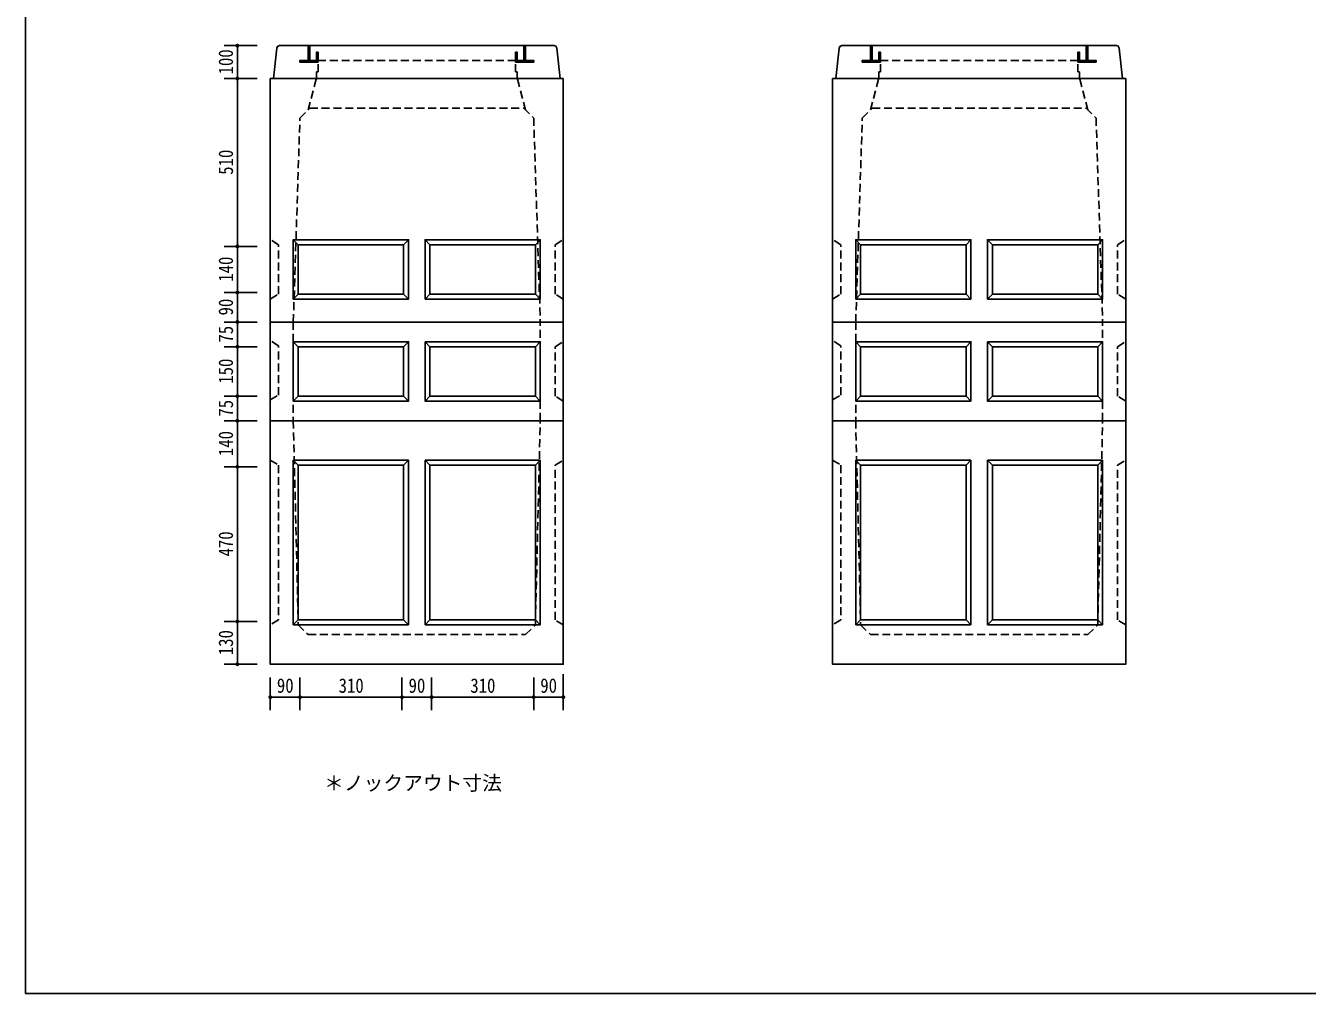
# Model space of a CAD drawing. Units: millimetres, scale not verified. Extents: x -3704 to 3796, y -2790 to 2696.
# Drawn here: x -3704 to 189, y -2790 to 151 of the extents above; entities that cross this region are included whole.
import ezdxf
from ezdxf.enums import TextEntityAlignment as Align

# ---------------------------------------------------------------- set-up
doc = ezdxf.new("R2010")
doc.units = ezdxf.units.MM
doc.header["$LTSCALE"] = 20
doc.linetypes.add('DASHED1', pattern=[1.8, 1.2, -0.6])
doc.layers.add('0-0_レイヤ_1', color=7, linetype='Continuous')
doc.layers.add('0-9_レイヤ10', color=7, linetype='Continuous')
doc.styles.add('HG丸ｺﾞｼｯｸM-PRO', font='')
doc.styles.add('ＭＳ ゴシック', font='')
doc.styles.get('HG丸ｺﾞｼｯｸM-PRO').set_extended_font_data('HG丸ｺﾞｼｯｸM-PRO')
doc.styles.get('ＭＳ ゴシック').set_extended_font_data('MS Gothic')

msp = doc.modelspace()

# ---------------------------------------------------------------- hatches: boundary and pattern name
at = {"layer": '0-9_レイヤ10'}
for points in [[(-3055.12, 90, 1), (-3067.12, 90, 1)], [(-3055.12, -10, 1), (-3067.12, -10, 1)], [(-3055.12, -520, 1), (-3067.12, -520, 1)], [(-3055.12, -660, 1), (-3067.12, -660, 1)], [(-3055.12, -750, 1), (-3067.12, -750, 1)], [(-3055.12, -825, 1), (-3067.12, -825, 1)], [(-3055.12, -975, 1), (-3067.12, -975, 1)], [(-3055.12, -1050, 1), (-3067.12, -1050, 1)], [(-3055.12, -1190, 1), (-3067.12, -1190, 1)], [(-3055.12, -1660, 1), (-3067.12, -1660, 1)], [(-3055.12, -1790, 1), (-3067.12, -1790, 1)], [(-2955.12, -1890, 1), (-2967.12, -1890, 1)], [(-2865.12, -1890, 1), (-2877.12, -1890, 1)], [(-2555.12, -1890, 1), (-2567.12, -1890, 1)], [(-2465.12, -1890, 1), (-2477.12, -1890, 1)], [(-2155.12, -1890, 1), (-2167.12, -1890, 1)], [(-2065.12, -1890, 1), (-2077.12, -1890, 1)]]:
    msp.add_hatch(color=256, dxfattribs=at).paths.add_polyline_path(points)

# ---------------------------------------------------------------- linework, layer by layer
at = {"layer": '0-0_レイヤ_1'}
for p, q in [((-3704.12, -2568.82), (-3704.12, 2646.47)), ((-2951.12, -10), (-2941.12, 82.5)), ((-2098.62, 90), (-2933.62, 90)), ((-2846.12, 88), (-2841.12, 88)), ((-2846.12, 86), (-2841.12, 86)), ((-2846.12, 84), (-2841.12, 84)), ((-2846.12, 82), (-2841.12, 82)), ((-2846.12, 80), (-2841.12, 80)), ((-2846.12, 78), (-2841.12, 78)), ((-2191.12, 88), (-2186.12, 88)), ((-2191.12, 86), (-2186.12, 86)), ((-2191.12, 84), (-2186.12, 84)), ((-2191.12, 82), (-2186.12, 82)), ((-2191.12, 80), (-2186.12, 80)), ((-2191.12, 78), (-2186.12, 78)), ((-2081.12, -10), (-2091.12, 82.5)), ((-1243.12, -10), (-1233.12, 82.5)), ((-390.62, 90), (-1225.62, 90)), ((-1138.12, 88), (-1133.12, 88)), ((-1138.12, 86), (-1133.12, 86)), ((-1138.12, 84), (-1133.12, 84)), ((-1138.12, 82), (-1133.12, 82)), ((-1138.12, 80), (-1133.12, 80)), ((-1138.12, 78), (-1133.12, 78)), ((-483.12, 88), (-478.12, 88)), ((-483.12, 86), (-478.12, 86)), ((-483.12, 84), (-478.12, 84)), ((-483.12, 82), (-478.12, 82)), ((-483.12, 80), (-478.12, 80)), ((-483.12, 78), (-478.12, 78)), ((-373.12, -10), (-383.12, 82.5)), ((-2871.12, 44), (-2821.12, 44)), ((-2871.12, 42), (-2821.12, 42)), ((-2871.12, 40), (-2821.12, 40)), ((-2846.12, 76), (-2841.12, 76)), ((-2846.12, 74), (-2841.12, 74)), ((-2846.12, 72), (-2841.12, 72)), ((-2846.12, 70), (-2841.12, 70)), ((-2846.12, 68), (-2841.12, 68)), ((-2846.12, 66), (-2841.12, 66)), ((-2846.12, 64), (-2841.12, 64)), ((-2846.12, 62), (-2841.12, 62)), ((-2846.12, 60), (-2841.12, 60)), ((-2846.12, 58), (-2841.12, 58)), ((-2846.12, 56), (-2841.12, 56)), ((-2846.12, 54), (-2841.12, 54)), ((-2846.12, 52), (-2841.12, 52)), ((-2846.12, 50), (-2841.12, 50)), ((-2846.12, 48), (-2841.12, 48)), ((-2846.12, 46), (-2841.12, 46)), ((-2821.12, 70), (-2816.12, 70)), ((-2821.12, 68), (-2816.12, 68)), ((-2821.12, 66), (-2816.12, 66)), ((-2821.12, 64), (-2816.12, 64)), ((-2821.12, 62), (-2816.12, 62)), ((-2821.12, 60), (-2816.12, 60)), ((-2821.12, 58), (-2816.12, 58)), ((-2821.12, 56), (-2816.12, 56)), ((-2821.12, 54), (-2816.12, 54)), ((-2821.12, 52), (-2816.12, 52)), ((-2821.12, 50), (-2816.12, 50)), ((-2821.12, 48), (-2816.12, 48)), ((-2821.12, 46), (-2816.12, 46)), ((-2821.12, 44), (-2816.12, 44)), ((-2821.12, 42), (-2816.12, 42)), ((-2821.12, 40), (-2816.12, 40)), ((-2216.12, 70), (-2211.12, 70)), ((-2216.12, 68), (-2211.12, 68)), ((-2216.12, 66), (-2211.12, 66)), ((-2216.12, 64), (-2211.12, 64)), ((-2216.12, 62), (-2211.12, 62)), ((-2216.12, 60), (-2211.12, 60)), ((-2216.12, 58), (-2211.12, 58)), ((-2216.12, 56), (-2211.12, 56)), ((-2216.12, 54), (-2211.12, 54)), ((-2216.12, 52), (-2211.12, 52)), ((-2216.12, 50), (-2211.12, 50)), ((-2216.12, 48), (-2211.12, 48)), ((-2216.12, 46), (-2211.12, 46)), ((-2216.12, 44), (-2161.12, 44)), ((-2216.12, 42), (-2161.12, 42)), ((-2191.12, 76), (-2186.12, 76)), ((-2191.12, 74), (-2186.12, 74)), ((-2191.12, 72), (-2186.12, 72)), ((-2191.12, 70), (-2186.12, 70)), ((-2191.12, 68), (-2186.12, 68)), ((-2191.12, 66), (-2186.12, 66)), ((-2191.12, 64), (-2186.12, 64)), ((-2191.12, 62), (-2186.12, 62)), ((-2191.12, 60), (-2186.12, 60)), ((-2191.12, 58), (-2186.12, 58)), ((-2191.12, 56), (-2186.12, 56)), ((-2191.12, 54), (-2186.12, 54)), ((-2191.12, 52), (-2186.12, 52)), ((-2191.12, 50), (-2186.12, 50)), ((-2191.12, 48), (-2186.12, 48)), ((-2191.12, 46), (-2186.12, 46)), ((-1163.12, 44), (-1113.12, 44)), ((-1163.12, 42), (-1113.12, 42)), ((-1163.12, 40), (-1113.12, 40)), ((-1138.12, 76), (-1133.12, 76)), ((-1138.12, 74), (-1133.12, 74)), ((-1138.12, 72), (-1133.12, 72)), ((-1138.12, 70), (-1133.12, 70)), ((-1138.12, 68), (-1133.12, 68)), ((-1138.12, 66), (-1133.12, 66)), ((-1138.12, 64), (-1133.12, 64)), ((-1138.12, 62), (-1133.12, 62)), ((-1138.12, 60), (-1133.12, 60)), ((-1138.12, 58), (-1133.12, 58)), ((-1138.12, 56), (-1133.12, 56)), ((-1138.12, 54), (-1133.12, 54)), ((-1138.12, 52), (-1133.12, 52)), ((-1138.12, 50), (-1133.12, 50)), ((-1138.12, 48), (-1133.12, 48)), ((-1138.12, 46), (-1133.12, 46)), ((-1113.12, 70), (-1108.12, 70)), ((-1113.12, 68), (-1108.12, 68)), ((-1113.12, 66), (-1108.12, 66)), ((-1113.12, 64), (-1108.12, 64)), ((-1113.12, 62), (-1108.12, 62)), ((-1113.12, 60), (-1108.12, 60)), ((-1113.12, 58), (-1108.12, 58)), ((-1113.12, 56), (-1108.12, 56)), ((-1113.12, 54), (-1108.12, 54)), ((-1113.12, 52), (-1108.12, 52)), ((-1113.12, 50), (-1108.12, 50)), ((-1113.12, 48), (-1108.12, 48)), ((-1113.12, 46), (-1108.12, 46)), ((-1113.12, 44), (-1108.12, 44)), ((-1113.12, 42), (-1108.12, 42)), ((-1113.12, 40), (-1108.12, 40)), ((-508.12, 70), (-503.12, 70)), ((-508.12, 68), (-503.12, 68)), ((-508.12, 66), (-503.12, 66)), ((-508.12, 64), (-503.12, 64)), ((-508.12, 62), (-503.12, 62)), ((-508.12, 60), (-503.12, 60)), ((-508.12, 58), (-503.12, 58)), ((-508.12, 56), (-503.12, 56)), ((-508.12, 54), (-503.12, 54)), ((-508.12, 52), (-503.12, 52)), ((-508.12, 50), (-503.12, 50)), ((-508.12, 48), (-503.12, 48)), ((-508.12, 46), (-503.12, 46)), ((-508.12, 44), (-453.12, 44)), ((-508.12, 42), (-453.12, 42)), ((-483.12, 76), (-478.12, 76)), ((-483.12, 74), (-478.12, 74)), ((-483.12, 72), (-478.12, 72)), ((-483.12, 70), (-478.12, 70)), ((-483.12, 68), (-478.12, 68)), ((-483.12, 66), (-478.12, 66)), ((-483.12, 64), (-478.12, 64)), ((-483.12, 62), (-478.12, 62)), ((-483.12, 60), (-478.12, 60)), ((-483.12, 58), (-478.12, 58)), ((-483.12, 56), (-478.12, 56)), ((-483.12, 54), (-478.12, 54)), ((-483.12, 52), (-478.12, 52)), ((-483.12, 50), (-478.12, 50)), ((-483.12, 48), (-478.12, 48)), ((-483.12, 46), (-478.12, 46)), ((-2876.12, -515), (-2891.12, -500)), ((-2556.12, -515), (-2541.12, -500)), ((-2476.12, -515), (-2491.12, -500)), ((-2141.12, -500), (-2156.12, -515)), ((-1168.12, -515), (-1183.12, -500)), ((-848.12, -515), (-833.12, -500)), ((-768.12, -515), (-783.12, -500)), ((-433.12, -500), (-448.12, -515)), ((-2541.12, -680), (-2556.12, -665)), ((-2141.12, -680), (-2156.12, -665)), ((-833.12, -680), (-848.12, -665)), ((-433.12, -680), (-448.12, -665)), ((-2961.12, -1050), (-2961.12, -750)), ((-2961.12, -750), (-2071.12, -750)), ((-2961.12, -750), (-2071.12, -750)), ((-1253.12, -1050), (-1253.12, -750)), ((-1253.12, -750), (-363.12, -750)), ((-1253.12, -750), (-363.12, -750)), ((-2556.12, -825), (-2541.12, -810)), ((-2141.12, -810), (-2156.12, -825)), ((-848.12, -825), (-833.12, -810)), ((-433.12, -810), (-448.12, -825)), ((-2891.12, -990), (-2876.12, -975)), ((-2541.12, -990), (-2556.12, -975)), ((-2491.12, -990), (-2476.12, -975)), ((-2141.12, -990), (-2156.12, -975)), ((-1183.12, -990), (-1168.12, -975)), ((-833.12, -990), (-848.12, -975)), ((-783.12, -990), (-768.12, -975)), ((-433.12, -990), (-448.12, -975)), ((-2961.12, -1050), (-2071.12, -1050)), ((-2961.12, -1780), (-2961.12, -1050)), ((-2071.12, -1050), (-2071.12, -1780)), ((-1253.12, -1050), (-363.12, -1050)), ((-1253.12, -1780), (-1253.12, -1050)), ((-363.12, -1050), (-363.12, -1780)), ((-2891.12, -1170), (-2876.12, -1185)), ((-2541.12, -1170), (-2891.12, -1170)), ((-2891.12, -1170), (-2891.12, -1670)), ((-2876.12, -1185), (-2556.12, -1185)), ((-2556.12, -1185), (-2541.12, -1170)), ((-2556.12, -1185), (-2556.12, -1655)), ((-2541.12, -1670), (-2541.12, -1170)), ((-2476.12, -1185), (-2491.12, -1170)), ((-2491.12, -1170), (-2141.12, -1170)), ((-2491.12, -1670), (-2491.12, -1170)), ((-2476.12, -1185), (-2156.12, -1185)), ((-2476.12, -1655), (-2476.12, -1185)), ((-2156.12, -1185), (-2141.12, -1170)), ((-2156.12, -1185), (-2156.12, -1655)), ((-2141.12, -1170), (-2141.12, -1670)), ((-1183.12, -1170), (-1168.12, -1185)), ((-833.12, -1170), (-1183.12, -1170)), ((-1183.12, -1170), (-1183.12, -1670)), ((-1168.12, -1185), (-848.12, -1185)), ((-848.12, -1185), (-833.12, -1170)), ((-848.12, -1185), (-848.12, -1655)), ((-833.12, -1670), (-833.12, -1170)), ((-768.12, -1185), (-783.12, -1170)), ((-783.12, -1170), (-433.12, -1170)), ((-783.12, -1670), (-783.12, -1170)), ((-768.12, -1185), (-448.12, -1185)), ((-768.12, -1655), (-768.12, -1185)), ((-448.12, -1185), (-433.12, -1170)), ((-448.12, -1185), (-448.12, -1655)), ((-433.12, -1170), (-433.12, -1670)), ((-2891.12, -1670), (-2541.12, -1670)), ((-2556.12, -1655), (-2876.12, -1655)), ((-2541.12, -1670), (-2556.12, -1655)), ((-2491.12, -1670), (-2476.12, -1655)), ((-2141.12, -1670), (-2491.12, -1670)), ((-1183.12, -1670), (-833.12, -1670)), ((-848.12, -1655), (-1168.12, -1655)), ((-833.12, -1670), (-848.12, -1655)), ((-783.12, -1670), (-768.12, -1655)), ((-433.12, -1670), (-783.12, -1670)), ((-3704.12, -2568.82), (-3704.12, -2740.32)), ((-3704.12, -2790.32), (-3704.12, -2740.32)), ((-3704.12, -2790.32), (-3532.94, -2790.32))]:
    msp.add_line(p, q, dxfattribs=at)
at = {"layer": '0-0_レイヤ_1', "linetype": 'DASHED1'}
for p, q in [((-2816.12, 45), (-2216.12, 45)), ((-1108.12, 45), (-508.12, 45)), ((-2846.12, -105), (-2821.12, -10)), ((-2186.12, -105), (-2211.12, -10)), ((-1138.12, -105), (-1113.12, -10)), ((-478.12, -105), (-503.12, -10)), ((-2891.12, -750), (-2891.12, -1050)), ((-2141.12, -1050), (-2141.12, -750)), ((-1183.12, -750), (-1183.12, -1050)), ((-433.12, -1050), (-433.12, -750)), ((-2891.12, -1050), (-2876.12, -1670)), ((-2156.12, -1670), (-2141.12, -1050)), ((-1183.12, -1050), (-1168.12, -1670)), ((-448.12, -1670), (-433.12, -1050)), ((-2961.12, -1170), (-2936.12, -1185)), ((-2936.12, -1185), (-2936.12, -1655)), ((-2096.12, -1185), (-2071.12, -1170)), ((-2096.12, -1655), (-2096.12, -1185)), ((-1253.12, -1170), (-1228.12, -1185)), ((-1228.12, -1185), (-1228.12, -1655)), ((-388.12, -1185), (-363.12, -1170)), ((-388.12, -1655), (-388.12, -1185)), ((-2936.12, -1655), (-2961.12, -1670)), ((-2876.12, -1670), (-2846.12, -1700)), ((-2186.12, -1700), (-2156.12, -1670)), ((-2071.12, -1670), (-2096.12, -1655)), ((-1228.12, -1655), (-1253.12, -1670)), ((-1168.12, -1670), (-1138.12, -1700)), ((-478.12, -1700), (-448.12, -1670)), ((-363.12, -1670), (-388.12, -1655)), ((-2846.12, -1700), (-2186.12, -1700)), ((-1138.12, -1700), (-478.12, -1700))]:
    msp.add_line(p, q, dxfattribs=at)
at = {"layer": '0-0_レイヤ_1'}
for points in [[(-2941.12, 82.5), (-2939.11, 87.82), (-2933.62, 90)], [(-2841.12, 45), (-2841.12, 90), (-2846.12, 90), (-2846.12, 45)], [(-2091.12, 82.5), (-2093.57, 88.15), (-2098.62, 90)], [(-1233.12, 82.5), (-1231.11, 87.82), (-1225.62, 90)], [(-1133.12, 45), (-1133.12, 90), (-1138.12, 90), (-1138.12, 45)], [(-383.12, 82.5), (-385.57, 88.15), (-390.62, 90)], [(-2821.12, 45), (-2871.12, 45), (-2871.12, 40), (-2821.12, 40)], [(-1113.12, 45), (-1163.12, 45), (-1163.12, 40), (-1113.12, 40)], [(-2891.12, -680), (-2876.12, -665), (-2876.12, -515), (-2556.12, -515), (-2556.12, -665), (-2876.12, -665)], [(-2491.12, -680), (-2476.12, -665), (-2476.12, -515), (-2156.12, -515), (-2156.12, -665), (-2476.12, -665)], [(-1183.12, -680), (-1168.12, -665), (-1168.12, -515), (-848.12, -515), (-848.12, -665), (-1168.12, -665)], [(-783.12, -680), (-768.12, -665), (-768.12, -515), (-448.12, -515), (-448.12, -665), (-768.12, -665)], [(-2071.12, -750), (-2071.12, -1050), (-2961.12, -1050)], [(-2961.12, -750), (-2071.12, -750), (-2961.12, -750), (-2071.12, -750)], [(-363.12, -750), (-363.12, -1050), (-1253.12, -1050)], [(-1253.12, -750), (-363.12, -750), (-1253.12, -750), (-363.12, -750)], [(-2891.12, -810), (-2876.12, -825), (-2556.12, -825), (-2556.12, -975), (-2876.12, -975), (-2876.12, -825)], [(-2491.12, -810), (-2476.12, -825), (-2156.12, -825), (-2156.12, -975), (-2476.12, -975), (-2476.12, -825)], [(-1183.12, -810), (-1168.12, -825), (-848.12, -825), (-848.12, -975), (-1168.12, -975), (-1168.12, -825)], [(-783.12, -810), (-768.12, -825), (-448.12, -825), (-448.12, -975), (-768.12, -975), (-768.12, -825)], [(-2891.12, -1670), (-2876.12, -1655), (-2876.12, -1185)], [(-1183.12, -1670), (-1168.12, -1655), (-1168.12, -1185)], [(-2141.12, -1670), (-2156.12, -1655), (-2476.12, -1655)], [(-433.12, -1670), (-448.12, -1655), (-768.12, -1655)], [(-2961.12, -1780), (-2961.12, -1790), (-2071.12, -1790), (-2071.12, -1780)], [(-1253.12, -1780), (-1253.12, -1790), (-363.12, -1790), (-363.12, -1780)], [(-3532.94, -2790.32), (3545.88, -2790.32), (3795.88, -2790.32), (3795.88, -2740.32)]]:
    msp.add_lwpolyline(points, dxfattribs=at)
at = {"layer": '0-0_レイヤ_1', "linetype": 'DASHED1'}
for points in [[(-2821.12, -10), (-2821.12, 10), (-2816.12, 10), (-2816.12, 70), (-2821.12, 70), (-2821.12, 45), (-2841.12, 45), (-2841.12, 90), (-2846.12, 90), (-2846.12, 45), (-2871.12, 45), (-2871.12, 40), (-2816.12, 40)], [(-2211.12, -10), (-2211.12, 10), (-2216.12, 10), (-2216.12, 70), (-2211.12, 70), (-2211.12, 45), (-2191.12, 45), (-2191.12, 90), (-2186.12, 90), (-2186.12, 45), (-2161.12, 45), (-2161.12, 40), (-2216.12, 40)], [(-1113.12, -10), (-1113.12, 10), (-1108.12, 10), (-1108.12, 70), (-1113.12, 70), (-1113.12, 45), (-1133.12, 45), (-1133.12, 90), (-1138.12, 90), (-1138.12, 45), (-1163.12, 45), (-1163.12, 40), (-1108.12, 40)], [(-503.12, -10), (-503.12, 10), (-508.12, 10), (-508.12, 70), (-503.12, 70), (-503.12, 45), (-483.12, 45), (-483.12, 90), (-478.12, 90), (-478.12, 45), (-453.12, 45), (-453.12, 40), (-508.12, 40)], [(-2891.12, -750), (-2871.12, -130), (-2841.12, -100), (-2191.12, -100), (-2161.12, -130), (-2141.12, -750)], [(-1183.12, -750), (-1163.12, -130), (-1133.12, -100), (-483.12, -100), (-453.12, -130), (-433.12, -750)], [(-2961.12, -680), (-2936.12, -665), (-2936.12, -515), (-2961.12, -500)], [(-2071.12, -680), (-2096.12, -665), (-2096.12, -515), (-2071.12, -500)], [(-1253.12, -680), (-1228.12, -665), (-1228.12, -515), (-1253.12, -500)], [(-363.12, -680), (-388.12, -665), (-388.12, -515), (-363.12, -500)], [(-2961.12, -986.87), (-2936.12, -971.87), (-2936.12, -821.87), (-2961.12, -806.87)], [(-2071.12, -990), (-2096.12, -975), (-2096.12, -825), (-2071.12, -810)], [(-1253.12, -986.87), (-1228.12, -971.87), (-1228.12, -821.87), (-1253.12, -806.87)], [(-363.12, -990), (-388.12, -975), (-388.12, -825), (-363.12, -810)]]:
    msp.add_lwpolyline(points, dxfattribs=at)
at = {"layer": '0-0_レイヤ_1'}
for points in [[(-2191.12, 45), (-2186.12, 45), (-2186.12, 90), (-2191.12, 90)], [(-483.12, 45), (-478.12, 45), (-478.12, 90), (-483.12, 90)], [(-2816.12, 40), (-2816.12, 70), (-2821.12, 70), (-2821.12, 40)], [(-2216.12, 45), (-2211.12, 45), (-2211.12, 70), (-2216.12, 70)], [(-2216.12, 45), (-2161.12, 45), (-2161.12, 40), (-2216.12, 40)], [(-1108.12, 40), (-1108.12, 70), (-1113.12, 70), (-1113.12, 40)], [(-508.12, 45), (-503.12, 45), (-503.12, 70), (-508.12, 70)], [(-508.12, 45), (-453.12, 45), (-453.12, 40), (-508.12, 40)], [(-2961.12, -750), (-2961.12, -10), (-2071.12, -10), (-2071.12, -750)], [(-1253.12, -750), (-1253.12, -10), (-363.12, -10), (-363.12, -750)], [(-2891.12, -680), (-2891.12, -500), (-2541.12, -500), (-2541.12, -680)], [(-2491.12, -680), (-2491.12, -500), (-2141.12, -500), (-2141.12, -680)], [(-1183.12, -680), (-1183.12, -500), (-833.12, -500), (-833.12, -680)], [(-783.12, -680), (-783.12, -500), (-433.12, -500), (-433.12, -680)], [(-2891.12, -810), (-2541.12, -810), (-2541.12, -990), (-2891.12, -990)], [(-2491.12, -810), (-2141.12, -810), (-2141.12, -990), (-2491.12, -990)], [(-1183.12, -810), (-833.12, -810), (-833.12, -990), (-1183.12, -990)], [(-783.12, -810), (-433.12, -810), (-433.12, -990), (-783.12, -990)]]:
    msp.add_lwpolyline(points, close=True, dxfattribs=at)
at = {"layer": '0-9_レイヤ10'}
for p, q in [((-3001.12, 90), (-3101.12, 90)), ((-3061.12, -10), (-3061.12, 90)), ((-3001.12, -10), (-3101.12, -10)), ((-3061.12, -520), (-3061.12, -10)), ((-3001.12, -520), (-3101.12, -520)), ((-3061.12, -660), (-3061.12, -520)), ((-3001.12, -660), (-3101.12, -660)), ((-3061.12, -750), (-3061.12, -660)), ((-3001.12, -750), (-3101.12, -750)), ((-3061.12, -825), (-3061.12, -750)), ((-3001.12, -825), (-3101.12, -825)), ((-3061.12, -975), (-3061.12, -825)), ((-3001.12, -975), (-3101.12, -975)), ((-3061.12, -1050), (-3061.12, -975)), ((-3001.12, -1050), (-3101.12, -1050)), ((-3061.12, -1190), (-3061.12, -1050)), ((-3001.12, -1190), (-3101.12, -1190)), ((-3061.12, -1660), (-3061.12, -1190)), ((-3001.12, -1660), (-3101.12, -1660)), ((-3061.12, -1790), (-3061.12, -1660)), ((-3001.12, -1790), (-3101.12, -1790)), ((-2071.12, -1820), (-2071.12, -1930)), ((-2961.12, -1830), (-2961.12, -1930)), ((-2871.12, -1830), (-2871.12, -1930)), ((-2561.12, -1830), (-2561.12, -1930)), ((-2471.12, -1830), (-2471.12, -1930)), ((-2161.12, -1830), (-2161.12, -1930)), ((-2961.12, -1890), (-2871.12, -1890)), ((-2871.12, -1890), (-2561.12, -1890)), ((-2561.12, -1890), (-2471.12, -1890)), ((-2471.12, -1890), (-2161.12, -1890)), ((-2161.12, -1890), (-2071.12, -1890))]:
    msp.add_line(p, q, dxfattribs=at)

# ---------------------------------------------------------------- texts
at = {"layer": '0-9_レイヤ10', "style": 'ＭＳ ゴシック', "width": 0.85}
for s, p in [('100', (-3061.12, 2.5)), ('510', (-3061.12, -302.5)), ('140', (-3061.12, -627.5)), ('90', (-3061.12, -730)), ('75', (-3061.12, -812.5)), ('150', (-3061.12, -937.5)), ('75', (-3061.12, -1037.5)), ('140', (-3061.12, -1157.5)), ('470', (-3061.12, -1462.5)), ('130', (-3061.12, -1762.5))]:
    msp.add_text(s, height=43.99, rotation=90, dxfattribs=at).set_placement(p, align=Align.BOTTOM_LEFT)
for s, p in [('90', (-2941.12, -1890)), ('310', (-2753.62, -1890)), ('90', (-2541.12, -1890)), ('310', (-2353.62, -1890)), ('90', (-2141.12, -1890))]:
    msp.add_text(s, height=43.99, dxfattribs=at).set_placement(p, align=Align.BOTTOM_LEFT)
at = {"layer": '0-9_レイヤ10', "style": 'HG丸ｺﾞｼｯｸM-PRO'}
msp.add_text('＊ノックアウト寸法', height=43.99, dxfattribs=at).set_placement((-2797.61, -2186.2), align=Align.BOTTOM_LEFT)

doc.saveas('drawing.dxf')
